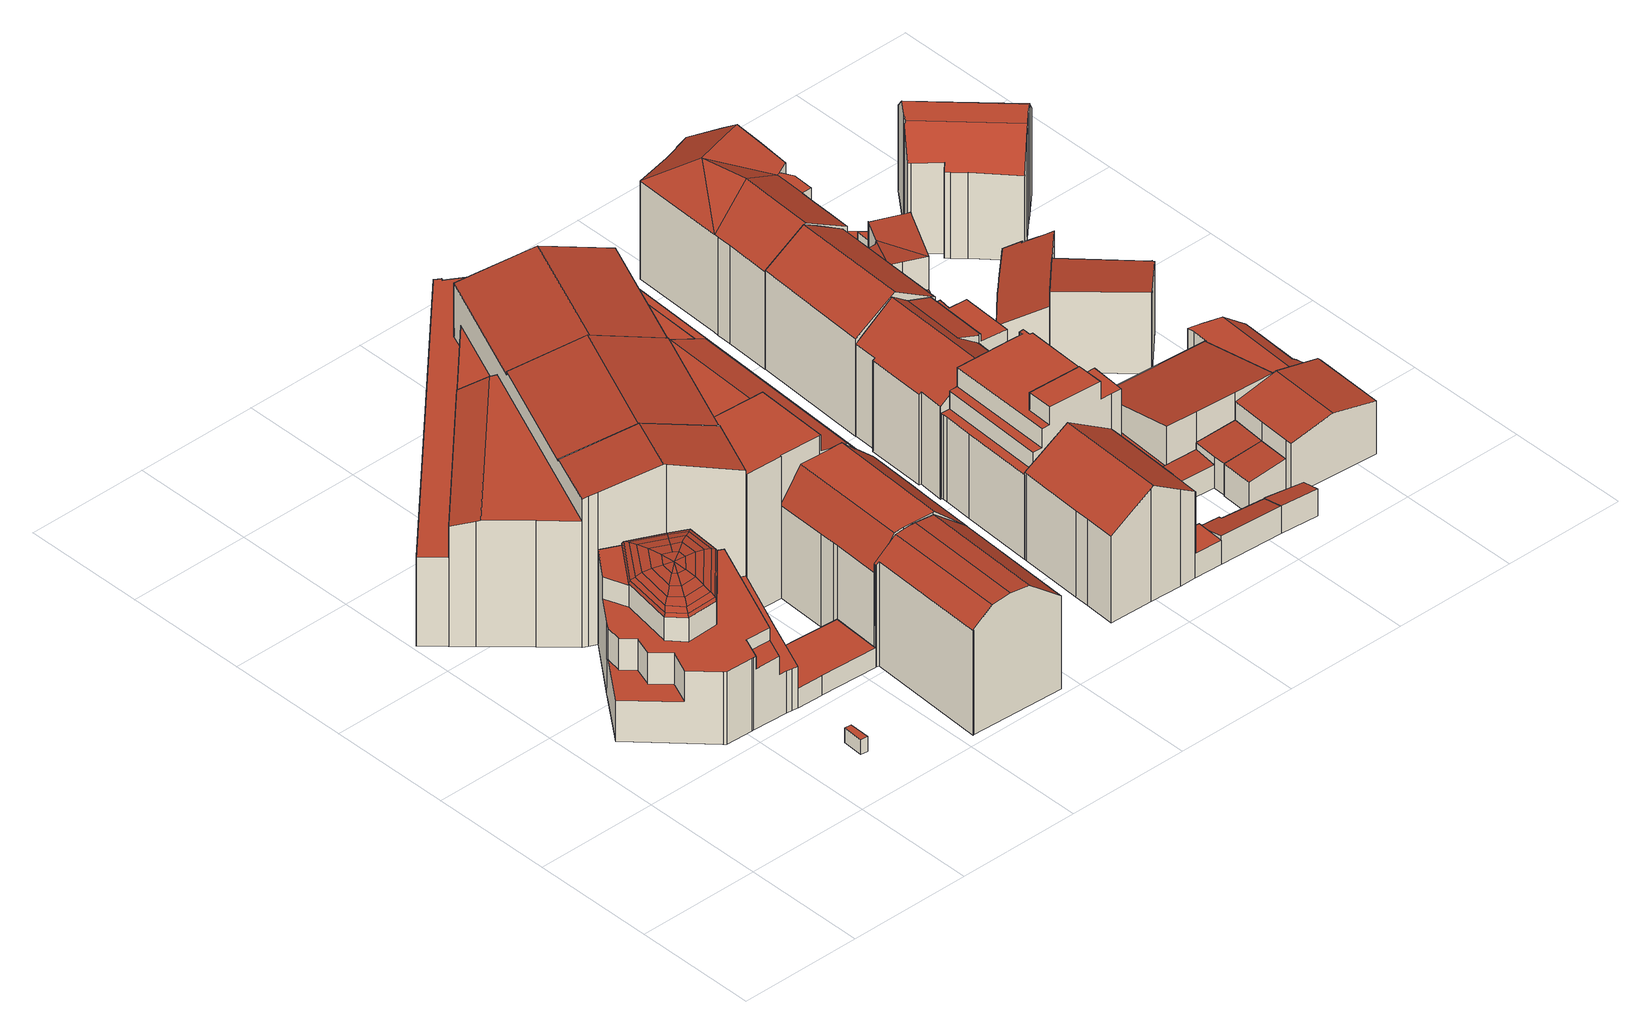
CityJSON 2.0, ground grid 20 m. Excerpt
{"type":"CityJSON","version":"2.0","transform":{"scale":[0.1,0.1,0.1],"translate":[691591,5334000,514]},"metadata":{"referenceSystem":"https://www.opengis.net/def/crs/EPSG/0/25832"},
"CityObjects":{
"building1":{"type":"Building","attributes":{"Gemeindeschluessel":"09162000","HoeheDach":"517.907","HoeheGrund":"515.390","Methode":"3100","NiedrigsteTraufeDesGebaeudes":"517.907","Geometrietyp2DReferenz":"3000","function":"51009_1610","roofType":"1000","measuredHeight":2.52},"geometry":[{"type":"MultiSurface","lod":"2","boundaries":[[[0,1,2,3]],[[4,5,6,7]],[[2,1,6,5]],[[1,0,7,6]],[[3,2,5,4]],[[0,3,4,7]]],"semantics":{"surfaces":[{"type":"RoofSurface"},{"type":"GroundSurface"},{"type":"WallSurface"}],"values":[0,1,2,2,2,2]}}]},
"building2":{"type":"Building","attributes":{"Gemeindeschluessel":"09162000","HoeheDach":"533.670","HoeheGrund":"515.459","Methode":"2000","NiedrigsteTraufeDesGebaeudes":"522.480","Geometrietyp2DReferenz":"3000","function":"31001_9998","roofType":"9999","measuredHeight":18.21,"storeysAboveGround":2},"geometry":[{"type":"MultiSurface","lod":"2","boundaries":[[[8,9,10,11]],[[12,13,14,15]],[[16,17,18,19]],[[20,21,22,23]],[[24,25,26,27]],[[28,29,30,31,32,33,34]],[[35,26,36,37]],[[38,39,40,41]],[[42,43,14,44,45,46,34,33]],[[47,31,30,48]],[[41,40,49,50]],[[51,52,15,53]],[[54,55,56,57]],[[58,59,60,61]],[[48,30,29,62]],[[63,35,9,64]],[[65,8,11,66]],[[67,32,31,47]],[[68,37,36,69]],[[70,65,71]],[[55,44,25,24]],[[72,73,74,75,76,77,78,43,42,67,47,48,62]],[[79,38,41,50,20,23,80]],[[81,82,83,84]],[[84,83,85,86]],[[42,33,32,67]],[[59,71,87,60]],[[43,78,88,53,15,14]],[[60,87,89,90]],[[17,91,92,18]],[[70,8,65]],[[91,17,16,28,34,46]],[[93,66,94,95]],[[96,12,15,52]],[[56,81,84,97]],[[98,69,12,96]],[[83,61,99,85]],[[27,63,58,82]],[[66,11,10,94]],[[90,95,100,99]],[[69,36,13,12]],[[95,94,68,100]],[[18,92,101,19]],[[102,97,103,104]],[[72,62,29,28,16,19,101,105]],[[61,60,90,99]],[[91,46,45,54,57,102,104,106,107,108,109,22,21,49,40,39,110,111,112,105,101,92]],[[78,77,108,107,113,88]],[[50,49,21,20]],[[79,80,109,108,77,76]],[[106,51,113,107]],[[89,93,95,90]],[[72,105,112,73]],[[27,26,35,63]],[[26,25,13,36]],[[55,24,81,56]],[[99,100,98,85]],[[76,75,110,39,38,79]],[[51,53,88,113]],[[74,111,110,75]],[[85,98,96,86]],[[86,96,52,103]],[[45,44,55,54]],[[97,84,86,103]],[[63,64,59,58]],[[71,65,87]],[[82,58,61,83]],[[104,103,52,51,106]],[[65,93,89]],[[100,68,69,98]],[[25,44,14,13]],[[64,70,71,59]],[[24,27,82,81]],[[9,35,37,10]],[[87,65,89]],[[23,22,109,80]],[[73,112,111,74]],[[64,9,8,70]],[[57,56,97,102]],[[94,10,37,68]],[[65,66,93]]],"semantics":{"surfaces":[{"type":"RoofSurface"},{"type":"WallSurface"},{"type":"GroundSurface"}],"values":[0,0,0,1,0,0,0,1,1,1,1,1,1,0,1,0,0,1,0,0,0,2,0,0,0,1,0,1,0,1,0,1,0,0,0,0,0,0,0,0,0,0,1,1,1,0,0,1,1,1,1,0,1,0,0,0,0,1,0,1,0,0,1,0,0,0,0,1,0,0,0,0,0,0,0,1,1,0,1,0,0]}}]},
"building3":{"type":"Building","attributes":{"Gemeindeschluessel":"09162000","HoeheDach":"518.835","HoeheGrund":"515.530","Methode":"2000","NiedrigsteTraufeDesGebaeudes":"518.835","Geometrietyp2DReferenz":"3000","function":"31001_2000","roofType":"1000","measuredHeight":3.31},"geometry":[{"type":"MultiSurface","lod":"2","boundaries":[[[114,115,116,117]],[[118,119,120,121]],[[67,122,115,114]],[[123,124,119,118]],[[125,126,124,123]],[[47,127,122,67]],[[47,67,114,117,125,123,118,121]],[[120,119,124,126,116,115,122,127]],[[117,116,126,125]],[[121,120,127,47]]],"semantics":{"surfaces":[{"type":"WallSurface"},{"type":"GroundSurface"},{"type":"RoofSurface"}],"values":[0,0,0,0,0,0,1,2,0,0]}}]},
"building4":{"type":"Building","attributes":{"Gemeindeschluessel":"09162000","HoeheDach":"536.333","HoeheGrund":"515.567","Methode":"2000","NiedrigsteTraufeDesGebaeudes":"531.332","Geometrietyp2DReferenz":"3000","function":"31001_9998","roofType":"3100","measuredHeight":20.77,"storeysAboveGround":4},"geometry":[{"type":"MultiSurface","lod":"2","boundaries":[[[128,129,130,131]],[[132,133,134,135]],[[132,136,137,138,133]],[[136,139,140,141,137]],[[142,138,137,141,143]],[[129,128,144,145]],[[134,133,138,142]],[[146,147,148,149]],[[150,144,128,131,151,152,153,148,147]],[[129,145,154,146,149,155,156,139,136,132,135,130]],[[135,134,142,143,151,131,130]],[[154,150,147,146]],[[143,141,140,157,152,151]],[[156,157,140,139]],[[149,148,153,155]],[[150,154,145,144]],[[156,155,153,152,157]]],"semantics":{"surfaces":[{"type":"WallSurface"},{"type":"RoofSurface"},{"type":"GroundSurface"}],"values":[0,0,0,0,1,0,1,0,1,2,0,0,1,0,0,0,0]}}]},
"building5":{"type":"Building","attributes":{"name":"Staatstheater am Gärtnerplatz","Gemeindeschluessel":"09162000","HoeheDach":"543.830","HoeheGrund":"515.409","Methode":"2000","NiedrigsteTraufeDesGebaeudes":"530.237","Geometrietyp2DReferenz":"3000","function":"31001_3000","roofType":"1000","measuredHeight":28.42,"storeysAboveGround":3},"geometry":[{"type":"MultiSurface","lod":"2","boundaries":[[[158,159,160,161]],[[162,163,164,165]],[[166,167,168,169,170,171]],[[161,160,172,173]],[[174,175,176,177]],[[175,174,178,179,180,181,182,183,168,167,184,185]],[[174,177,186,178]],[[187,188,189,190,191,186,177]],[[162,192,193,163]],[[194,179,178,186,191]],[[195,196,197,198]],[[199,200,201,202,203]],[[204,205,206,207]],[[208,209,210,211]],[[212,202,201,213,214,215]],[[165,164,216,217,180,194,191,190]],[[218,219,220,185,184]],[[192,221,222,223]],[[224,225,226,227]],[[228,229,230,231,232]],[[183,233,169,168]],[[194,180,179]],[[234,214,213,235,236]],[[237,238,225,224]],[[167,166,239,240,241,184]],[[242,204,207,243,219,218,244,245,246,228,232,247,248,200,199,249,195,198,208,211,250,158,161,173,237,224,227]],[[169,233,251,170]],[[218,184,241,244]],[[233,183,182,252,253,251]],[[165,190,221,192,162]],[[198,197,209,208]],[[244,241,240,245]],[[232,231,254,247]],[[163,193,216,164]],[[255,187,177,176]],[[229,256,239,166,171,230]],[[248,247,254,257,258]],[[246,245,240,239,256]],[[250,259,159,158]],[[253,260,261,212,215,234,236,231,230,171,170,251]],[[249,262,196,195]],[[246,256,229,228]],[[222,221,190,189]],[[252,263,260,253]],[[258,257,235,213,201]],[[204,242,188,187,255,205]],[[217,261,260,263,181,180]],[[199,203,262,249]],[[172,238,237,173]],[[248,258,201,200]],[[255,176,175,185,220,264,206,205]],[[242,227,226,223,222,189,188]],[[181,263,252,182]],[[211,210,259,250]],[[236,235,257,254,231]],[[234,215,214]],[[207,206,264,243]],[[243,264,220,219]],[[212,261,217,216,193,192,223,226,225,238,172,160,159,259,210,209,197,196,262,203,202]]],"semantics":{"surfaces":[{"type":"WallSurface"},{"type":"RoofSurface"},{"type":"GroundSurface"}],"values":[0,1,0,0,0,0,1,1,0,0,0,0,0,0,0,0,0,0,0,0,1,1,0,0,1,2,1,0,0,0,0,0,0,0,0,1,0,0,0,0,0,0,1,1,1,0,0,0,0,0,1,0,1,0,1,1,0,0,1]}}]},
"building6":{"type":"Building","attributes":{"Gemeindeschluessel":"09162000","HoeheDach":"536.420","HoeheGrund":"515.549","Methode":"2000","NiedrigsteTraufeDesGebaeudes":"531.170","Geometrietyp2DReferenz":"3000","function":"31001_9998","roofType":"9999","measuredHeight":20.87,"storeysAboveGround":4},"geometry":[{"type":"MultiSurface","lod":"2","boundaries":[[[114,265,266,267]],[[117,268,265,114]],[[269,270,271,272]],[[273,274,275,276,277,266,265,268]],[[278,279,280,281]],[[282,269,272,117,114,267,283,284,285,286,287,288,289,290,278,281,291]],[[286,285,275,274,292]],[[288,287,293,294,295]],[[133,280,279,296,297,295,294,298]],[[281,280,133,291]],[[271,270,299,298,294,293,292,274,273]],[[282,291,133,298,299]],[[267,266,277,283]],[[288,295,297,289]],[[283,277,276,284]],[[282,299,270,269]],[[284,276,275,285]],[[286,292,293,287]],[[290,296,279,278]],[[117,272,271,273,268]],[[289,297,296,290]]],"semantics":{"surfaces":[{"type":"WallSurface"},{"type":"RoofSurface"},{"type":"GroundSurface"}],"values":[0,0,0,1,0,2,0,0,1,0,1,0,0,0,0,0,0,0,0,0,0]}}]},
"building7":{"type":"Building","attributes":{"Gemeindeschluessel":"09162000","HoeheDach":"535.077","HoeheGrund":"515.594","Methode":"2000","NiedrigsteTraufeDesGebaeudes":"519.704","Geometrietyp2DReferenz":"3000","function":"31001_9998","roofType":"3100","measuredHeight":19.48,"storeysAboveGround":4},"geometry":[{"type":"MultiSurface","lod":"2","boundaries":[[[300,301,302,303]],[[304,305,302,301,306,307,308,309]],[[310,311,312,313]],[[314,315,316,317]],[[304,318,319,320,321,310,313,322,323,324,305]],[[325,315,314,326]],[[327,323,322,328]],[[328,322,313,312]],[[329,303,302,305,324]],[[330,331,332,333,334,335,300,303,329,327,328,312,311,325,326]],[[332,331,318,304,309]],[[335,306,301,300]],[[333,308,307,334]],[[325,311,310,321,316,315]],[[332,309,308,333]],[[334,307,306,335]],[[330,326,314,317,320,319]],[[329,324,323,327]],[[316,321,320,317]],[[330,319,318,331]]],"semantics":{"surfaces":[{"type":"WallSurface"},{"type":"RoofSurface"},{"type":"GroundSurface"}],"values":[0,1,0,1,1,0,0,0,0,2,0,0,0,0,0,0,0,0,0,0]}}]},
"building8":{"type":"Building","attributes":{"Gemeindeschluessel":"09162000","HoeheDach":"539.200","HoeheGrund":"515.630","Methode":"2000","NiedrigsteTraufeDesGebaeudes":"519.443","Geometrietyp2DReferenz":"3000","function":"31001_9998","roofType":"1000","measuredHeight":23.57,"storeysAboveGround":6},"geometry":[{"type":"MultiSurface","lod":"2","boundaries":[[[336,337,338,339,340,341,342]],[[343,344,345,346]],[[347,348,349,350,351,352]],[[353,354,355,356]],[[329,357,356,355,358,359,360,361,362,336,342,303]],[[350,349,363,364,345,344,365,366]],[[367,368,354,353]],[[303,342,341,369]],[[359,358,368,367]],[[370,371,372,373]],[[374,375,376,377]],[[378,379,380,381,382,360,359,367,353,356,357,352,351,383,384,376,375]],[[355,354,368,358]],[[385,364,363,386]],[[348,387,388,386,363,349]],[[347,352,357,329]],[[378,375,374,389]],[[381,380,390,391]],[[392,379,378,389]],[[373,372,393,394]],[[361,360,382,395]],[[370,346,345,364,385,371]],[[343,377,376,384,365,344]],[[366,383,351,350]],[[361,395,396,362]],[[391,397,338,337,396,395,382,381]],[[365,384,383,366]],[[380,379,392,390]],[[336,362,396,337]],[[388,398,393,372,371,385,386]],[[399,398,388,387]],[[400,340,339,401]],[[348,347,329,303,369,400,401,397,391,390,392,389,374,377,343,346,370,373,394,399,387]],[[394,393,398,399]],[[369,341,340,400]],[[401,339,338,397]]],"semantics":{"surfaces":[{"type":"RoofSurface"},{"type":"WallSurface"},{"type":"GroundSurface"}],"values":[0,1,1,1,1,0,1,1,1,1,1,0,0,1,1,1,1,1,1,1,1,1,1,1,0,1,1,1,1,0,1,1,2,1,1,1]}}]},
"building9":{"type":"Building","attributes":{"Gemeindeschluessel":"09162000","HoeheDach":"535.680","HoeheGrund":"515.312","Methode":"2000","NiedrigsteTraufeDesGebaeudes":"530.657","Geometrietyp2DReferenz":"3000","function":"31001_1000","roofType":"3100","measuredHeight":20.37,"storeysAboveGround":4},"geometry":[{"type":"MultiSurface","lod":"2","boundaries":[[[402,403,404,405,406,407]],[[408,409,410,411,412,413]],[[414,415,416,417,418,419,420,421,422]],[[423,416,415,424]],[[424,415,414,425,426,406,405,427]],[[406,426,428,407]],[[429,421,420,430]],[[409,431,402,407,428,410]],[[412,411,432]],[[433,404,403,434]],[[430,420,419,435]],[[427,405,404,433]],[[414,422,413,412,432,425]],[[436,417,416,423]],[[434,403,402,431]],[[411,410,428,426,425,432]],[[429,408,413,422,421]],[[409,408,429,430,435,437,436,423,424,427,433,434,431]],[[435,419,418,437]],[[437,418,417,436]]],"semantics":{"surfaces":[{"type":"RoofSurface"},{"type":"WallSurface"},{"type":"GroundSurface"}],"values":[0,1,0,1,1,1,1,1,1,1,1,1,0,1,1,0,1,2,1,1]}}]},
"building10":{"type":"Building","attributes":{"Gemeindeschluessel":"09162000","HoeheDach":"520.358","HoeheGrund":"515.556","Methode":"2000","NiedrigsteTraufeDesGebaeudes":"519.205","Geometrietyp2DReferenz":"3000","function":"31001_2000","roofType":"2100","measuredHeight":4.8,"storeysAboveGround":1},"geometry":[{"type":"MultiSurface","lod":"2","boundaries":[[[438,439,440,441]],[[441,440,442,326]],[[443,444,439,438]],[[445,446,444,443]],[[440,439,444,446,447,442]],[[325,447,446,445]],[[326,325,445,443,438,441]],[[326,442,447,325]]],"semantics":{"surfaces":[{"type":"WallSurface"},{"type":"RoofSurface"},{"type":"GroundSurface"}],"values":[0,0,0,0,1,0,2,0]}}]},
"building11":{"type":"Building","attributes":{"Gemeindeschluessel":"09162000","HoeheDach":"519.918","HoeheGrund":"515.748","Methode":"2000","NiedrigsteTraufeDesGebaeudes":"519.559","Geometrietyp2DReferenz":"3000","function":"31001_2000","roofType":"1000","measuredHeight":4.17},"geometry":[{"type":"MultiSurface","lod":"2","boundaries":[[[448,449,450,451]],[[452,453,454,455]],[[453,448,451,454]],[[454,451,450,455]],[[448,453,452,449]],[[455,450,449,452]]],"semantics":{"surfaces":[{"type":"RoofSurface"},{"type":"GroundSurface"},{"type":"WallSurface"}],"values":[0,1,2,2,2,2]}}]},
"building12":{"type":"Building","attributes":{"Gemeindeschluessel":"09162000","HoeheDach":"536.218","HoeheGrund":"515.220","Methode":"2000","NiedrigsteTraufeDesGebaeudes":"519.453","Geometrietyp2DReferenz":"3000","function":"31001_1000","roofType":"3100","measuredHeight":21,"storeysAboveGround":5},"geometry":[{"type":"MultiSurface","lod":"2","boundaries":[[[456,457,458,459,460,461,462,463,464,465]],[[466,467,468,469,470,465,464,463,462,461,471]],[[472,473,470,469,474,475]],[[476,466,471,477]],[[460,477,471,461]],[[475,474,469,468,478,479]],[[459,458,457,472,475,479,476,477,460]],[[479,478,468,467,466,476]],[[457,456,465,470,473,472]]],"semantics":{"surfaces":[{"type":"GroundSurface"},{"type":"WallSurface"},{"type":"RoofSurface"}],"values":[0,1,2,2,1,1,1,2,1]}}]},
"building13":{"type":"Building","attributes":{"Gemeindeschluessel":"09162000","HoeheDach":"520.240","HoeheGrund":"515.632","Methode":"2000","NiedrigsteTraufeDesGebaeudes":"519.449","Geometrietyp2DReferenz":"3000","function":"31001_2000","roofType":"2100","measuredHeight":4.61,"storeysAboveGround":1},"geometry":[{"type":"MultiSurface","lod":"2","boundaries":[[[480,481,440,441]],[[481,482,483,484,440]],[[441,438,485,486,480]],[[486,482,481,480]],[[441,440,484,438]],[[438,484,483,485]],[[485,483,482,486]]],"semantics":{"surfaces":[{"type":"WallSurface"},{"type":"RoofSurface"},{"type":"GroundSurface"}],"values":[0,1,2,0,0,0,0]}}]},
"building14":{"type":"Building","attributes":{"Gemeindeschluessel":"09162000","HoeheDach":"521.726","HoeheGrund":"515.615","Methode":"2000","NiedrigsteTraufeDesGebaeudes":"521.014","Geometrietyp2DReferenz":"3000","function":"31001_2000","roofType":"1000","measuredHeight":6.11},"geometry":[{"type":"MultiSurface","lod":"2","boundaries":[[[487,488,489,490]],[[489,491,492,490]],[[490,492,493,487]],[[494,493,492,491]],[[488,494,491,489]],[[494,488,487,493]]],"semantics":{"surfaces":[{"type":"GroundSurface"},{"type":"WallSurface"},{"type":"RoofSurface"}],"values":[0,1,1,2,1,1]}}]},
"building15":{"type":"Building","attributes":{"Gemeindeschluessel":"09162000","HoeheDach":"521.716","HoeheGrund":"515.748","Methode":"2000","NiedrigsteTraufeDesGebaeudes":"521.085","Geometrietyp2DReferenz":"3000","function":"31001_9998","roofType":"1000","measuredHeight":5.97,"storeysAboveGround":2},"geometry":[{"type":"MultiSurface","lod":"2","boundaries":[[[491,495,496,497,498]],[[453,497,496,452]],[[452,496,495,499]],[[500,453,452,499,501]],[[500,498,497,453]],[[501,491,498,500]],[[499,495,491,501]]],"semantics":{"surfaces":[{"type":"RoofSurface"},{"type":"WallSurface"},{"type":"GroundSurface"}],"values":[0,1,1,2,1,1,1]}}]},
"building16":{"type":"Building","attributes":{"Gemeindeschluessel":"09162000","HoeheDach":"536.212","HoeheGrund":"515.130","Methode":"2000","NiedrigsteTraufeDesGebaeudes":"531.680","Geometrietyp2DReferenz":"3000","function":"31001_1000","roofType":"3100","measuredHeight":21.08,"storeysAboveGround":5},"geometry":[{"type":"MultiSurface","lod":"2","boundaries":[[[502,503,504,505]],[[506,507,508,509]],[[510,511,507,506]],[[511,510,512,513]],[[514,515,516,517]],[[518,519,520,521,522,523,524,525]],[[526,520,519,527]],[[528,529,530]],[[531,532,508,523,522]],[[528,533,513,534,535,536,504,503,529]],[[516,537,530,529,538,539,540,517]],[[523,508,507,511,513,533,528]],[[524,528,530,537]],[[541,542,531,522,521,543]],[[544,534,513,512]],[[525,524,537,516,515,545]],[[504,536,535,546,547,505]],[[524,523,528]],[[548,549,518,525,545,550]],[[527,519,518,549]],[[550,545,515,514]],[[532,551,509,508]],[[543,521,520,526]],[[551,532,531,542]],[[538,529,503,502]],[[509,551,542,541,543,526,527,549,548,550,514,517,540,539,538,502,505,547,546,544,512,510,506]],[[546,535,534,544]]],"semantics":{"surfaces":[{"type":"WallSurface"},{"type":"RoofSurface"},{"type":"GroundSurface"}],"values":[0,0,0,0,0,1,0,1,1,1,0,1,1,0,0,1,0,1,0,0,0,0,0,0,0,2,0]}}]},
"building17":{"type":"Building","attributes":{"Gemeindeschluessel":"09162000","HoeheDach":"526.365","HoeheGrund":"515.610","Methode":"2000","NiedrigsteTraufeDesGebaeudes":"519.470","Geometrietyp2DReferenz":"3000","function":"31001_9998","roofType":"2100","measuredHeight":10.76,"storeysAboveGround":2},"geometry":[{"type":"MultiSurface","lod":"2","boundaries":[[[552,553,554,555]],[[348,556,557,387]],[[327,558,559,560,561,562]],[[561,563,564,565,557,556,566,567,562]],[[568,569,570,571]],[[572,573,574,575]],[[327,562,567,329]],[[576,577,578,579]],[[561,560,580,563]],[[581,582,583,584,575,574,585]],[[586,587,583,582]],[[387,557,565,399]],[[581,585,559,558]],[[588,394,564,563,580,573,572,589]],[[347,566,556,348]],[[584,590,591,578,577,589,572,575]],[[592,593,594,595]],[[577,576,588,589]],[[595,594,553,552]],[[581,558,327,329,347,348,387,399,394,588,576,579,596,592,595,552,555,568,571,586,582]],[[399,565,564,394]],[[571,570,587,586]],[[579,578,591,596]],[[584,583,587,570,569,554,553,594,593,590]],[[593,592,596,591,590]],[[329,567,566,347]],[[555,554,569,568]],[[559,585,574,573,580,560]]],"semantics":{"surfaces":[{"type":"WallSurface"},{"type":"RoofSurface"},{"type":"GroundSurface"}],"values":[0,0,0,1,0,0,0,0,0,0,0,0,0,0,0,1,0,0,0,2,0,0,0,1,0,0,0,1]}}]},
"building18":{"type":"Building","attributes":{"Gemeindeschluessel":"09162000","HoeheDach":"526.479","HoeheGrund":"515.879","Methode":"1000","NiedrigsteTraufeDesGebaeudes":"524.879","Geometrietyp2DReferenz":"3000","function":"31001_9998","roofType":"3100","measuredHeight":10.6,"storeysAboveGround":3},"geometry":[{"type":"MultiSurface","lod":"2","boundaries":[[[597,598,599,600,601,602]],[[603,604,601,600]],[[605,606,604,603]],[[607,608,609,610]],[[608,597,602,611,609]],[[611,602,601,604,606,612]],[[613,610,609,611,612]],[[613,612,606,605]],[[607,610,613,605,603,600,599,598]],[[608,607,598,597]]],"semantics":{"surfaces":[{"type":"WallSurface"},{"type":"RoofSurface"},{"type":"GroundSurface"}],"values":[0,0,0,0,1,1,0,0,2,0]}}]},
"building19":{"type":"Building","attributes":{"Gemeindeschluessel":"09162000","HoeheDach":"518.725","HoeheGrund":"515.090","Methode":"1000","NiedrigsteTraufeDesGebaeudes":"518.344","Geometrietyp2DReferenz":"3000","function":"31001_2000","roofType":"1000","measuredHeight":3.63},"geometry":[{"type":"MultiSurface","lod":"2","boundaries":[[[614,615,616,617]],[[618,619,620,621]],[[620,617,616,621]],[[618,621,616,615]],[[618,615,614,619]],[[619,614,617,620]]],"semantics":{"surfaces":[{"type":"WallSurface"},{"type":"GroundSurface"},{"type":"RoofSurface"}],"values":[0,0,0,1,0,2]}}]},
"building20":{"type":"Building","attributes":{"Gemeindeschluessel":"09162000","HoeheDach":"523.879","HoeheGrund":"514.950","Methode":"2000","NiedrigsteTraufeDesGebaeudes":"519.410","Geometrietyp2DReferenz":"3000","function":"31001_1000","roofType":"2100","measuredHeight":8.93,"storeysAboveGround":3},"geometry":[{"type":"MultiSurface","lod":"2","boundaries":[[[622,623,624,625]],[[626,627,628,629]],[[630,631,632,633,634,635,636,637,638,628,627]],[[639,640,641,642,643,644,645,646,647,648,649]],[[650,639,649,623,651]],[[652,639,650,653]],[[654,655,631,630,626]],[[656,645,644,657]],[[658,659,660,653,650,651,661,662,655,654,663]],[[661,651,623,622,664,634,633]],[[665,646,645,656]],[[666,664,622,625]],[[635,634,664,666]],[[652,667,668,641,640,639]],[[623,649,648,647,646,665,669,670,671,624]],[[663,654,626,629]],[[667,652,653,660,659,658,663,629,628,638,637,636,635,666,625,624,671,670,669,665,656,657,672,673,668]],[[661,633,632,662]],[[630,627,626]],[[673,642,641,668]],[[643,642,673,672,657,644]],[[655,662,632,631]]],"semantics":{"surfaces":[{"type":"WallSurface"},{"type":"RoofSurface"},{"type":"GroundSurface"}],"values":[0,0,0,1,1,0,1,0,0,1,0,0,0,0,0,0,2,1,1,0,0,0]}}]},
"building21":{"type":"Building","attributes":{"Gemeindeschluessel":"09162000","HoeheDach":"526.742","HoeheGrund":"515.378","Methode":"2000","NiedrigsteTraufeDesGebaeudes":"523.234","Geometrietyp2DReferenz":"3000","function":"31001_1000","roofType":"2100","measuredHeight":11.36},"geometry":[{"type":"MultiSurface","lod":"2","boundaries":[[[674,675,676,677]],[[678,679,680,681]],[[677,676,682,683]],[[684,685,679,678]],[[686,687,688,689]],[[689,688,690,691]],[[692,693,694,695]],[[691,690,693,692]],[[696,697,685,684]],[[683,682,687,686]],[[681,680,675,674]],[[695,694,697,696]],[[694,693,690,688,687,682,676,675,680,679,685,697]],[[696,684,678,681,674,677,683,686,689,691,692,695]]],"semantics":{"surfaces":[{"type":"WallSurface"},{"type":"RoofSurface"},{"type":"GroundSurface"}],"values":[0,0,0,0,0,0,0,0,0,0,0,0,1,2]}}]},
"building22":{"type":"Building","attributes":{"Gemeindeschluessel":"09162000","HoeheDach":"529.431","HoeheGrund":"515.599","Methode":"1000","NiedrigsteTraufeDesGebaeudes":"527.561","Geometrietyp2DReferenz":"3000","function":"31001_9998","roofType":"2100","measuredHeight":13.83},"geometry":[{"type":"MultiSurface","lod":"2","boundaries":[[[698,699,700,701]],[[702,703,704,705]],[[705,704,706,707]],[[708,709,710,711]],[[711,710,703,702]],[[712,713,707,706]],[[701,700,714,715]],[[713,712,699,698]],[[715,714,716,717]],[[717,716,709,708]],[[712,706,704,703,710,709,716,714,700,699]],[[707,713,698,701,715,717,708,711,702,705]]],"semantics":{"surfaces":[{"type":"WallSurface"},{"type":"RoofSurface"},{"type":"GroundSurface"}],"values":[0,0,0,0,0,0,0,0,0,0,1,2]}}]},
"building23":{"type":"Building","attributes":{"Gemeindeschluessel":"09162000","HoeheDach":"518.466","HoeheGrund":"514.984","Methode":"2000","NiedrigsteTraufeDesGebaeudes":"516.172","Geometrietyp2DReferenz":"3000","function":"31001_2000","roofType":"1000","measuredHeight":3.48},"geometry":[{"type":"MultiSurface","lod":"2","boundaries":[[[718,719,720,721,722,723,724,725,726]],[[727,728,729,730]],[[673,719,718,657]],[[730,724,723,727]],[[731,729,728,732]],[[733,734,668,673,657,656,735,731,732]],[[733,732,728,727,723,722]],[[735,656,726,725]],[[673,668,720,719]],[[734,721,720,668]],[[734,733,722,721]],[[656,657,718,726]],[[731,735,725,724,730,729]]],"semantics":{"surfaces":[{"type":"RoofSurface"},{"type":"WallSurface"},{"type":"GroundSurface"}],"values":[0,0,1,1,1,2,1,1,1,1,1,1,1]}}]},
"building24":{"type":"Building","attributes":{"Gemeindeschluessel":"09162000","HoeheDach":"518.230","HoeheGrund":"515.469","Methode":"2000","NiedrigsteTraufeDesGebaeudes":"518.230","Geometrietyp2DReferenz":"3000","function":"31001_2000","roofType":"1000","measuredHeight":2.76},"geometry":[{"type":"MultiSurface","lod":"2","boundaries":[[[736,737,738,739]],[[740,741,742,743]],[[743,742,737,736]],[[744,745,741,740]],[[746,747,748,749]],[[750,751,747,746]],[[749,748,745,744]],[[739,738,751,750]],[[745,748,747,751,738,737,742,741]],[[740,743,736,739,750,746,749,744]]],"semantics":{"surfaces":[{"type":"WallSurface"},{"type":"RoofSurface"},{"type":"GroundSurface"}],"values":[0,0,0,0,0,0,0,0,1,2]}}]},
"building25":{"type":"Building","attributes":{"Gemeindeschluessel":"09162000","HoeheDach":"518.684","HoeheGrund":"515.339","Methode":"2000","NiedrigsteTraufeDesGebaeudes":"518.165","Geometrietyp2DReferenz":"3000","function":"31001_2000","roofType":"1000","measuredHeight":3.35},"geometry":[{"type":"MultiSurface","lod":"2","boundaries":[[[752,753,754,755]],[[756,757,758,759]],[[755,754,760,761]],[[762,763,759,758]],[[757,756,753,752]],[[758,757,752,755,761,764,762]],[[764,765,763,762]],[[761,760,765,764]],[[756,759,763,765,760,754,753]]],"semantics":{"surfaces":[{"type":"WallSurface"},{"type":"GroundSurface"},{"type":"RoofSurface"}],"values":[0,0,0,0,0,1,0,0,2]}}]},
"building26":{"type":"Building","attributes":{"Gemeindeschluessel":"09162000","HoeheDach":"534.570","HoeheGrund":"515.404","Methode":"2000","NiedrigsteTraufeDesGebaeudes":"529.801","Geometrietyp2DReferenz":"3000","function":"31001_1000","roofType":"9999","measuredHeight":19.17,"storeysAboveGround":4},"geometry":[{"type":"MultiSurface","lod":"2","boundaries":[[[766,767,768,769]],[[770,771,772,773]],[[774,775,776,777,768,767,778]],[[779,780,781,782,783]],[[784,785,786,787]],[[780,788,775,774,781]],[[782,781,774,778,789,790]],[[791,792,793,794]],[[792,772,771,795,786,785,783,782,790,796,793]],[[766,797,789,778,767]],[[769,768,777,798]],[[794,793,796,799]],[[800,776,775,788]],[[787,786,795,801]],[[798,777,776,800]],[[801,795,771,770]],[[779,783,785,784]],[[797,799,796,790,789]],[[780,779,784,787,801,770,773,791,794,799,797,766,769,798,800,788]],[[773,772,792,791]]],"semantics":{"surfaces":[{"type":"WallSurface"},{"type":"RoofSurface"},{"type":"GroundSurface"}],"values":[0,0,1,0,0,0,1,0,1,0,0,0,0,0,0,0,0,0,2,0]}}]}
},
"vertices":[
[277,85,39],[289,84,39],[290,118,39],[279,119,39],[279,119,14],[290,118,14],[289,84,14],[277,85,14],
[242,405,196],[261,418,194],[246,425,194],[235,409,196],[214,483,183],[269,457,183],[271,459,178],[214,487,178],[253,219,117],[268,254,117],[227,256,117],[212,221,117],[122,357,85],[122,357,138],[104,375,138],[104,375,85],[293,387,183],[298,442,183],[290,436,187],[286,388,187],[253,219,86],[266,218,86],[275,217,86],[284,216,86],[319,298,86],[368,408,86],[341,421,86],[277,428,191],[264,450,187],[256,439,191],[121,263,85],[121,263,138],[137,301,138],[137,301,85],[368,408,15],[271,459,15],[300,443,178],[300,443,138],[341,421,138],[284,216,15],[275,217,15],[112,326,138],[112,326,85],[161,416,175],[161,416,178],[214,487,175],[296,387,138],[296,387,178],[221,308,178],[221,308,138],[221,333,191],[222,350,194],[195,349,194],[184,331,191],[266,218,15],[274,389,191],[259,390,194],[222,392,197],[220,416,196],[319,298,15],[216,459,191],[215,474,187],[241,391,196],[222,370,196],[208,221,15],[205,221,15],[160,223,15],[157,226,15],[56,329,15],[118,413,15],[184,501,15],[56,329,85],[109,401,85],[221,311,183],[221,319,187],[175,317,187],[170,309,183],[156,339,187],[149,332,183],[208,370,196],[184,501,175],[202,376,196],[184,361,194],[268,254,138],[227,256,138],[206,398,196],[218,439,194],[192,404,194],[163,415,183],[168,306,178],[169,412,187],[168,348,191],[179,409,191],[212,221,138],[168,306,138],[146,330,178],[146,330,138],[208,221,138],[161,416,138],[148,453,138],[118,413,138],[109,401,138],[157,226,138],[160,223,138],[205,221,138],[148,453,175],
[426,291,15],[426,291,48],[421,213,48],[421,213,15],[326,214,15],[326,214,48],[285,216,48],[285,216,15],[319,298,48],[326,215,15],[326,215,48],[421,210,15],[421,210,48],[284,216,48],
[415,11,194],[415,11,16],[415,12,16],[415,12,194],[582,205,16],[582,205,173],[570,5,173],[570,5,16],[525,208,16],[525,208,220],[526,208,220],[488,210,16],[488,210,223],[493,209,223],[514,7,220],[481,9,223],[414,11,193],[414,11,16],[421,209,16],[421,209,189],[421,210,189],[421,210,16],[426,208,193],[448,10,220],[459,211,220],[421,213,189],[426,208,16],[421,213,16],[473,211,16],[473,211,221],
[578,1017,14],[578,1017,165],[614,1000,165],[614,1000,14],[580,408,162],[597,699,162],[567,700,162],[550,409,162],[305,550,298],[409,503,265],[409,503,262],[305,550,295],[201,597,262],[201,597,265],[616,1004,165],[616,1004,14],[422,532,228],[422,532,255],[510,527,255],[510,527,228],[507,727,228],[507,727,204],[577,888,204],[577,888,259],[492,693,259],[492,693,262],[369,411,265],[369,411,255],[521,721,228],[503,405,228],[536,403,220],[550,402,217],[550,409,217],[567,700,217],[580,408,165],[597,699,165],[567,700,204],[444,1086,14],[444,1086,165],[442,1083,165],[442,1083,14],[4,665,14],[35,635,14],[35,635,217],[35,635,165],[4,665,165],[500,405,14],[500,405,255],[433,409,255],[433,409,14],[475,1063,14],[475,1063,165],[433,967,165],[433,967,14],[358,957,165],[247,846,217],[247,846,204],[358,957,204],[567,700,165],[577,888,165],[369,411,14],[372,410,14],[372,410,255],[580,408,177],[580,400,177],[580,400,165],[594,404,14],[594,404,165],[594,400,165],[594,400,14],[172,507,14],[172,507,268],[164,511,265],[164,511,228],[164,511,14],[388,740,295],[300,823,204],[289,827,228],[300,823,228],[628,998,14],[628,998,165],[267,461,298],[271,459,297],[368,408,265],[536,403,14],[432,407,14],[368,408,14],[271,459,14],[184,501,14],[120,554,14],[62,610,14],[434,1092,14],[537,922,14],[284,787,262],[392,738,290],[284,787,256],[120,554,228],[503,405,255],[184,501,272],[66,605,228],[62,610,226],[537,922,165],[369,982,256],[369,982,165],[434,1092,165],[477,933,290],[432,407,255],
[426,291,173],[426,298,173],[426,298,15],[421,213,173],[488,210,15],[488,210,224],[473,211,224],[473,211,15],[456,211,224],[467,407,224],[433,409,173],[432,407,172],[428,324,173],[587,288,15],[587,288,173],[583,205,172],[583,205,15],[525,208,15],[428,324,15],[432,407,15],[433,409,15],[500,405,15],[536,403,15],[594,400,15],[594,397,15],[589,316,15],[582,205,15],[500,405,224],[536,403,224],[539,403,224],[594,400,173],[589,316,173],[594,397,173],[527,208,224],[525,208,224],
[727,242,16],[727,242,163],[727,245,163],[727,245,16],[792,62,211],[802,241,211],[721,138,163],[720,114,163],[717,64,163],[788,62,208],[870,106,163],[870,106,16],[871,130,16],[871,130,163],[912,57,57],[915,104,57],[870,106,57],[867,59,57],[839,60,180],[866,59,163],[867,59,162],[870,106,162],[875,195,163],[877,231,163],[877,236,163],[915,104,16],[912,57,16],[877,231,16],[875,195,16],[877,236,16],[866,59,16],[839,60,16],[788,62,16],[717,64,16],[720,114,16],[721,138,16],
[742,244,159],[752,419,159],[737,420,159],[737,415,159],[737,409,159],[734,361,159],[727,245,159],[907,405,16],[907,405,190],[908,405,190],[908,405,16],[895,235,16],[904,356,16],[904,356,190],[900,293,190],[900,293,222],[895,235,222],[861,281,222],[861,281,252],[859,237,252],[859,237,222],[877,236,222],[771,243,252],[771,243,222],[757,243,222],[757,243,190],[742,244,190],[907,356,190],[909,404,190],[891,405,190],[885,293,190],[773,285,222],[773,285,252],[734,361,16],[935,403,16],[935,403,54],[935,400,54],[935,400,16],[887,412,16],[887,412,222],[887,406,222],[887,406,16],[887,419,222],[880,419,222],[880,413,222],[864,414,222],[766,419,222],[885,293,222],[891,405,222],[909,404,54],[907,356,54],[911,356,16],[911,356,54],[887,419,16],[880,413,16],[864,414,16],[880,419,16],[932,373,54],[932,373,16],[766,419,190],[752,419,190],[737,420,16],[932,355,54],[932,355,16],[737,409,16],[737,415,16],
[918,484,169],[923,569,169],[893,571,169],[896,592,169],[880,593,169],[874,489,169],[864,414,13],[869,489,13],[869,489,183],[869,487,183],[869,487,170],[864,414,169],[812,596,217],[748,599,169],[746,559,169],[742,559,167],[737,463,167],[741,463,170],[737,421,170],[737,420,170],[801,417,217],[746,559,13],[748,599,13],[839,595,197],[880,593,182],[896,592,13],[874,489,182],[737,420,13],[737,421,13],[918,484,13],[832,489,197],[893,571,13],[923,569,13],[741,463,13],[742,559,13],[737,463,13],
[1020,88,16],[1020,88,53],[1017,52,62],[1017,52,16],[912,57,64],[949,96,16],[949,96,53],[949,101,16],[949,101,52],[915,104,52],
[1018,184,56],[1021,223,59],[877,231,59],[875,195,56],[1021,223,17],[1018,184,17],[875,195,17],[877,231,17],
[907,785,12],[896,592,12],[888,593,12],[818,596,12],[748,599,12],[760,790,12],[829,788,12],[853,787,12],[899,786,12],[907,786,12],[829,788,222],[853,787,208],[899,786,178],[899,786,55],[907,786,55],[760,790,179],[896,592,55],[907,785,55],[899,785,55],[888,593,55],[818,596,222],[748,599,178],[899,785,178],[888,593,178],
[1078,46,16],[1078,46,62],[1080,75,56],[1022,87,55],[1020,88,54],[1022,87,16],[1080,75,16],
[1014,111,16],[1017,164,16],[1082,160,16],[1079,109,16],[1082,160,77],[1079,109,77],[1014,111,70],[1017,164,70],
[1087,217,77],[1021,223,71],[1018,184,71],[1017,164,71],[1087,217,17],[1017,164,17],[1082,160,17],
[831,1059,11],[831,1059,180],[854,1066,179],[854,1066,11],[941,943,11],[941,943,179],[922,935,177],[922,935,11],[927,976,11],[927,976,201],[913,1008,11],[913,1008,222],[764,864,11],[764,864,177],[765,887,177],[765,887,11],[907,786,178],[909,820,178],[911,858,178],[913,881,178],[914,881,177],[916,933,177],[841,914,222],[834,788,222],[911,858,11],[909,820,11],[828,987,222],[773,1049,177],[766,896,177],[930,881,177],[932,916,177],[887,1002,222],[904,1029,209],[883,1076,177],[858,1068,179],[766,895,177],[773,1049,11],[766,896,11],[766,895,11],[914,881,11],[930,881,11],[913,881,11],[904,1029,11],[760,790,177],[883,1076,11],[858,1068,11],[834,788,11],[907,786,11],[760,790,11],[932,916,11],
[1222,308,16],[1222,308,96],[1218,245,96],[1218,245,16],[904,356,55],[911,356,55],[1021,223,16],[1021,223,123],[970,226,123],[970,226,55],[877,231,55],[980,370,55],[932,373,55],[932,355,55],[895,235,55],[877,236,55],[1223,243,16],[1223,243,93],[1227,239,90],[1227,239,16],[1163,358,89],[1163,358,91],[1154,214,123],[1154,214,89],[1167,384,16],[1167,384,90],[1167,396,89],[1167,396,16],[980,370,91],[1087,217,16],[1227,211,16],[1227,211,89],[1191,212,108],[1087,217,124],[1229,233,16],[1229,233,90],[1165,358,16],[1165,358,90],[1201,364,108],[1182,382,98],[1216,351,16],[1216,351,100],[1224,343,96],[1224,343,16],[1182,382,16],
[1232,210,109],[1232,210,19],[1227,211,19],[1087,217,19],[1087,217,109],[1159,214,125],[1082,160,19],[1082,160,109],[1079,109,19],[1079,109,109],[1232,205,19],[1232,205,109],[1226,89,109],[1226,89,19],[1152,94,125],[1079,99,109],[1079,99,19],
[1012,738,43],[1012,738,11],[978,753,11],[978,753,47],[989,696,11],[989,696,43],[956,711,47],[956,711,11],
[986,816,89],[993,821,88],[993,821,10],[986,816,10],[907,786,58],[909,820,54],[909,820,10],[907,786,10],[934,818,54],[939,818,54],[939,818,89],[941,818,89],[946,818,89],[946,818,10],[941,818,10],[939,818,10],[934,818,10],[1012,738,99],[1056,819,99],[1060,825,99],[1055,828,98],[1029,848,91],[1021,853,90],[1014,858,88],[1014,859,88],[1003,839,88],[994,822,88],[994,821,88],[978,753,99],[960,761,99],[1012,738,10],[978,753,10],[933,774,58],[936,772,58],[1014,858,10],[1021,853,10],[936,772,10],[960,762,10],[960,761,10],[960,762,99],[936,772,99],[933,774,10],[970,816,89],[1014,859,10],[970,816,10],[1056,819,10],[1060,825,10],[1003,839,10],[994,822,10],[994,821,10],[1029,848,10],[1055,828,10],
[1101,689,14],[1101,689,93],[1120,671,106],[1120,671,14],[1041,633,14],[1041,633,92],[1051,643,93],[1051,643,14],[1118,669,106],[1118,669,14],[1029,622,14],[1029,622,92],[1140,647,14],[1140,647,120],[1149,639,126],[1149,639,14],[1107,598,126],[1107,598,14],[1097,588,14],[1097,588,127],[1031,521,127],[1031,521,14],[979,571,14],[979,571,93],
[1097,588,16],[1097,588,136],[1190,493,136],[1190,493,16],[1129,426,16],[1129,426,154],[1128,425,154],[1128,425,16],[1030,520,154],[1030,520,16],[1193,489,16],[1193,489,136],[1132,428,153],[1132,428,16],[1031,521,154],[1031,521,16],[1192,492,136],[1192,492,16],[1191,491,136],[1191,491,16],
[1021,853,45],[1055,828,45],[1060,825,45],[1073,839,45],[1070,842,45],[1074,848,45],[1026,893,45],[1023,865,45],[1014,858,45],[1074,848,23],[1093,872,22],[1030,932,22],[1026,893,23],[1030,932,10],[1093,872,10],[1070,842,10],[1073,839,10],[1023,865,10],
[1170,662,15],[1170,662,42],[1197,636,42],[1197,636,15],[1107,598,15],[1107,598,42],[1149,639,42],[1149,639,15],[1115,590,15],[1115,590,42],[1147,585,15],[1147,585,42],[1129,603,42],[1129,603,15],[1174,614,15],[1174,614,42],
[1170,662,13],[1170,662,47],[1149,639,47],[1149,639,13],[1184,677,46],[1184,677,13],[1154,704,13],[1154,704,42],[1140,647,45],[1140,647,13],[1120,671,13],[1120,671,42],[1118,669,13],[1118,669,42],
[1155,951,14],[1155,951,159],[1208,898,159],[1208,898,14],[1099,801,14],[1099,801,160],[1106,808,169],[1106,808,14],[1244,789,206],[1247,792,201],[1281,824,159],[1224,882,159],[1123,910,206],[1209,756,14],[1229,775,14],[1229,775,206],[1213,759,206],[1209,756,201],[1174,723,14],[1174,723,158],[1122,779,160],[1122,779,14],[1247,792,14],[1110,893,206],[1097,876,206],[1073,839,14],[1073,839,167],[1070,842,167],[1070,842,14],[1105,795,160],[1093,872,201],[1110,893,14],[1224,882,14],[1093,872,14],[1281,824,14],[1105,795,14]
]}
